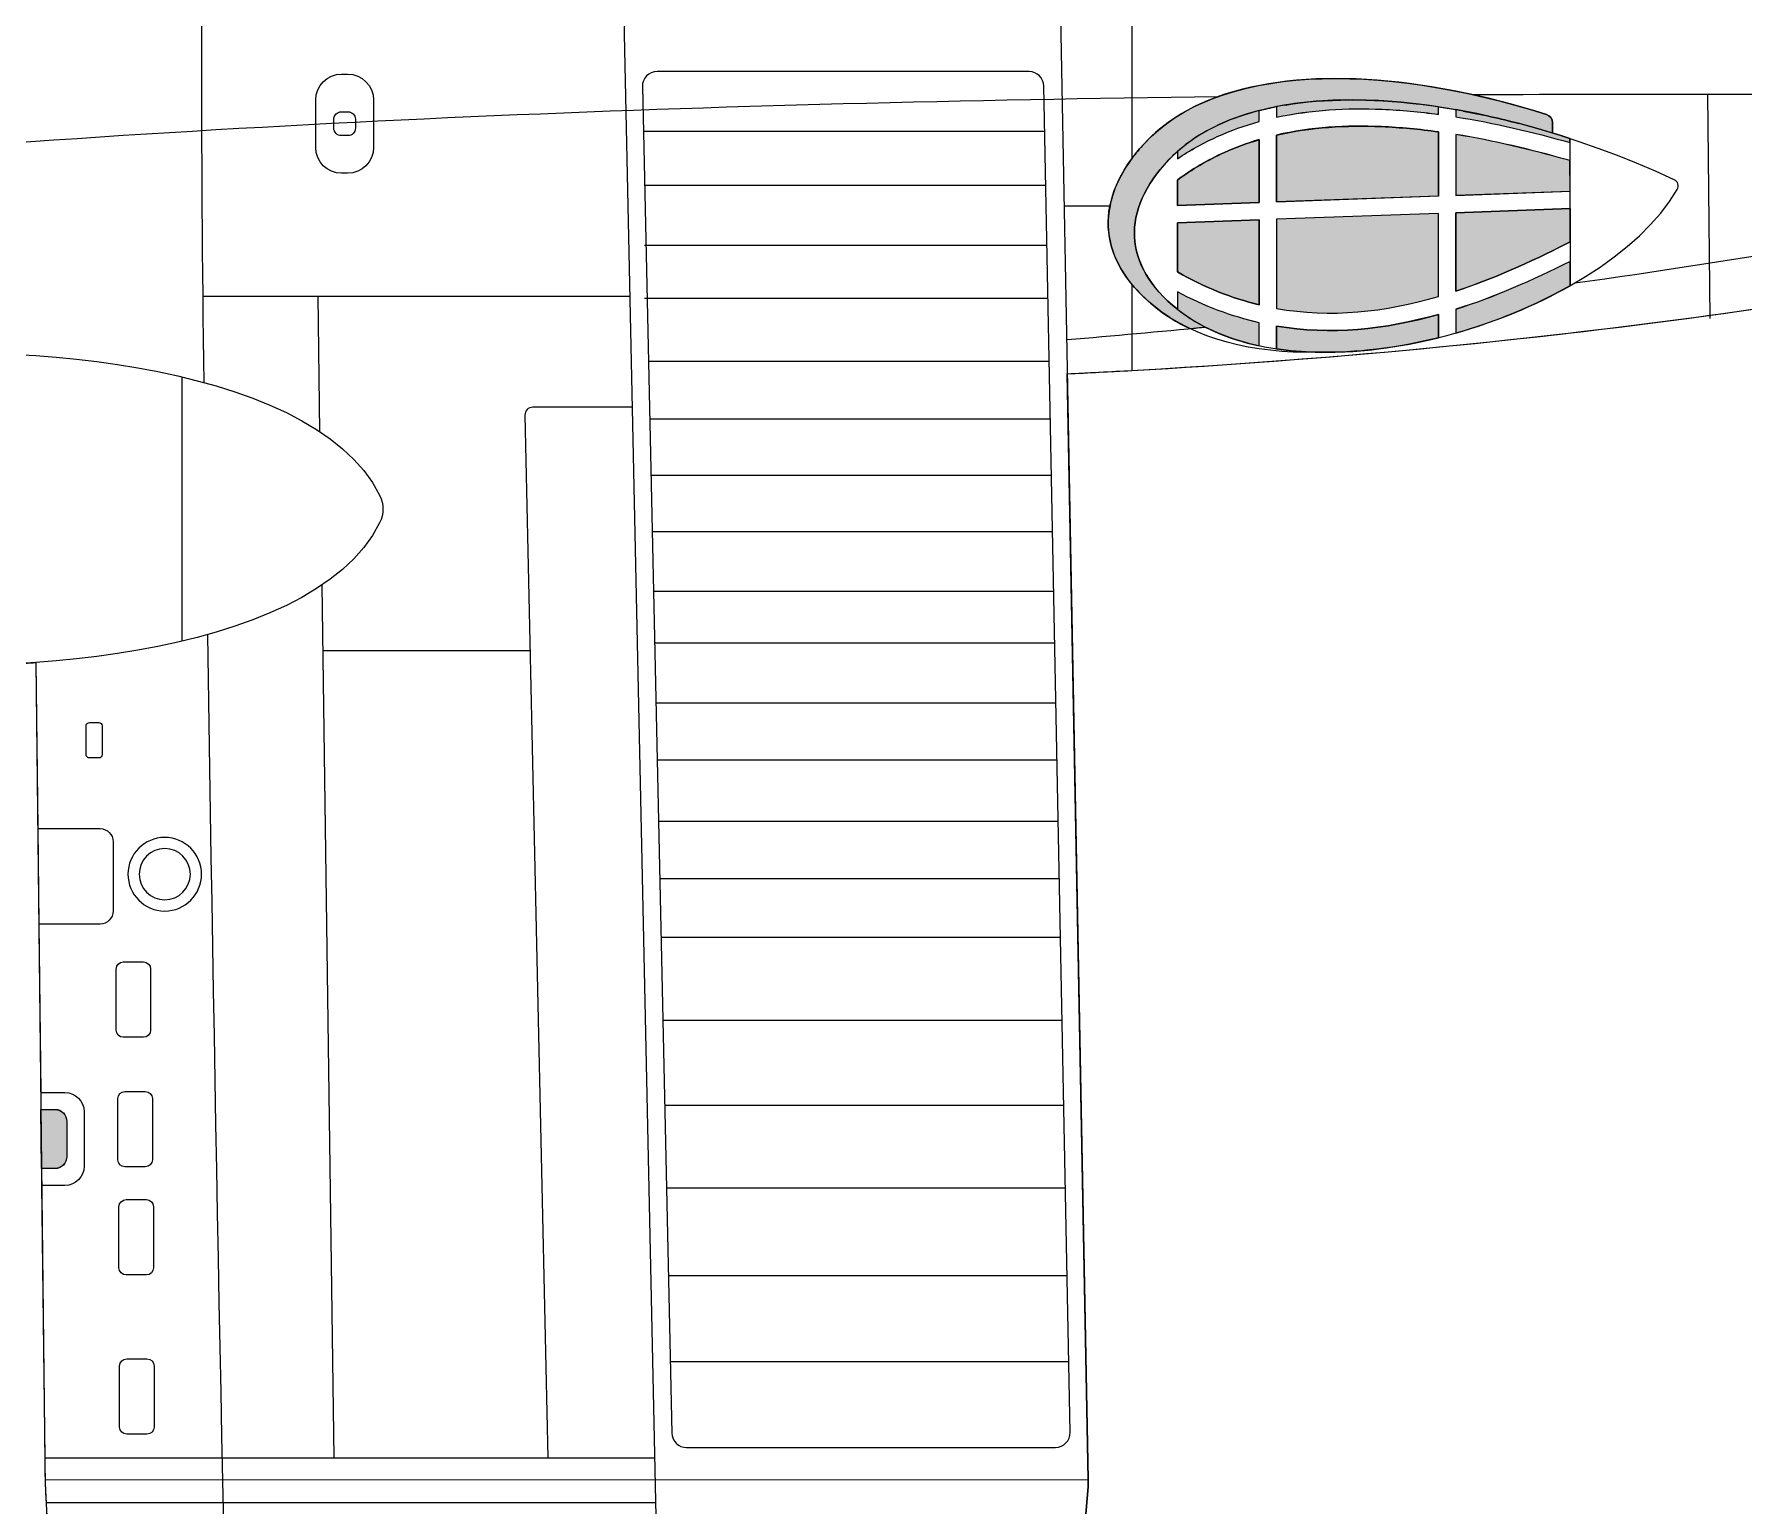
# Model space of a CAD drawing. Extents: x 65 to 351, y 40 to 244.
# Drawn here: x 123.65 to 153.84, y 99.31 to 125.31 of the extents above; entities that cross this region are included whole.
import ezdxf

# ---------------------------------------------------------------- set-up
doc = ezdxf.new("R2010")
doc.units = 0
doc.header["$MEASUREMENT"] = 0
doc.layers.add('4-VIEW', color=7, linetype='CONTINUOUS')
doc.layers.add('SOLIDS', color=7, linetype='CONTINUOUS')

msp = doc.modelspace()

# ---------------------------------------------------------------- hatches: boundary and pattern name
at = {"layer": 'SOLIDS'}
h = msp.add_hatch(color=255, dxfattribs=at)
edge = h.paths.add_edge_path()
edge.add_spline(control_points=[(143.841, 120.445), (143.841, 120.445), (143.833, 120.452), (143.833, 120.452), (143.836, 120.449), (143.838, 120.447), (143.841, 120.445), (143.841, 120.445), (143.841, 120.445), (143.841, 120.445)], knot_values=[0, 0, 0, 0, 1, 1, 1, 2, 2, 2, 3, 3, 3, 3], degree=3, periodic=1)
edge = h.paths.add_edge_path()
edge.add_spline(control_points=[(148.443, 120.675), (147.497, 120.4), (146.542, 120.293), (145.583, 120.465), (145.583, 120.465), (145.583, 122.039), (145.583, 122.039), (145.583, 122.039), (148.443, 122.144), (148.443, 122.144), (148.443, 122.144), (148.443, 120.675), (148.443, 120.675), (148.443, 120.675), (148.443, 120.675), (148.443, 120.675)], knot_values=[0, 0, 0, 0, 1, 1, 1, 2, 2, 2, 3, 3, 3, 4, 4, 4, 5, 5, 5, 5], degree=3, periodic=1)
edge = h.paths.add_edge_path()
edge.add_spline(control_points=[(148.443, 119.947), (148.443, 119.947), (148.443, 120.356), (148.443, 120.356), (147.496, 120.092), (146.542, 119.991), (145.583, 120.152), (145.583, 120.152), (145.583, 119.749), (145.583, 119.749), (145.811, 119.716), (146.047, 119.697), (146.288, 119.691), (146.29, 119.691), (146.293, 119.691), (146.295, 119.691), (146.987, 119.674), (147.722, 119.768), (148.443, 119.947), (148.443, 119.947), (148.443, 119.947), (148.443, 119.947)], knot_values=[0, 0, 0, 0, 1, 1, 1, 2, 2, 2, 3, 3, 3, 4, 4, 4, 5, 5, 5, 6, 6, 6, 7, 7, 7, 7], degree=3, periodic=1)
edge = h.paths.add_edge_path()
edge.add_spline(control_points=[(150.769, 120.866), (150.159, 120.52), (149.466, 120.233), (148.75, 120.029), (148.75, 120.029), (148.75, 120.448), (148.75, 120.448), (149.428, 120.664), (150.101, 120.958), (150.769, 121.296), (150.769, 121.296), (150.769, 120.866), (150.769, 120.866), (150.769, 120.866), (150.769, 120.866), (150.769, 120.866)], knot_values=[0, 0, 0, 0, 1, 1, 1, 2, 2, 2, 3, 3, 3, 4, 4, 4, 5, 5, 5, 5], degree=3, periodic=1)
edge = h.paths.add_edge_path()
edge.add_spline(control_points=[(150.699, 121.605), (150.699, 121.605), (150.769, 121.64), (150.769, 121.64), (150.769, 121.64), (150.768, 122.228), (150.768, 122.228), (150.768, 122.228), (148.75, 122.155), (148.75, 122.155), (148.75, 122.155), (148.75, 120.77), (148.75, 120.77), (149.405, 120.985), (150.055, 121.276), (150.699, 121.605), (150.699, 121.605), (150.699, 121.605), (150.699, 121.605)], knot_values=[0, 0, 0, 0, 1, 1, 1, 2, 2, 2, 3, 3, 3, 4, 4, 4, 5, 5, 5, 6, 6, 6, 6], degree=3, periodic=1)
edge = h.paths.add_edge_path()
edge.add_spline(control_points=[(148.75, 122.462), (148.75, 122.462), (148.75, 123.537), (148.75, 123.537), (149.419, 123.429), (150.082, 123.268), (150.725, 123.087), (150.725, 123.087), (150.766, 123.075), (150.766, 123.075), (150.766, 123.075), (150.767, 122.536), (150.767, 122.536), (150.767, 122.536), (148.75, 122.462), (148.75, 122.462), (148.75, 122.462), (148.75, 122.462), (148.75, 122.462)], knot_values=[0, 0, 0, 0, 1, 1, 1, 2, 2, 2, 3, 3, 3, 4, 4, 4, 5, 5, 5, 6, 6, 6, 6], degree=3, periodic=1)
edge = h.paths.add_edge_path()
edge.add_spline(control_points=[(150.766, 123.395), (150.11, 123.579), (149.432, 123.74), (148.75, 123.849), (148.75, 123.849), (148.75, 123.975), (148.75, 123.975), (148.647, 123.994), (148.545, 124.01), (148.443, 124.026), (148.443, 124.026), (148.443, 123.893), (148.443, 123.893), (148.113, 123.938), (147.781, 123.969), (147.451, 123.983), (146.825, 124.009), (146.193, 123.973), (145.583, 123.841), (145.583, 123.841), (145.583, 124.029), (145.583, 124.029), (145.479, 124.009), (145.376, 123.985), (145.277, 123.959), (145.277, 123.959), (145.277, 123.765), (145.277, 123.765), (145.025, 123.695), (144.779, 123.608), (144.538, 123.5), (144.292, 123.389), (144.056, 123.258), (143.833, 123.108), (143.833, 123.108), (143.833, 123.235), (143.833, 123.235), (143.779, 123.188), (143.728, 123.138), (143.679, 123.086), (142.843, 122.203), (142.855, 121.233), (143.833, 120.452), (143.833, 120.452), (143.833, 120.759), (143.833, 120.759), (144.315, 120.5), (144.796, 120.322), (145.277, 120.213), (145.277, 120.213), (145.277, 119.805), (145.277, 119.805), (144.935, 119.878), (144.615, 119.987), (144.326, 120.135), (144.234, 120.126), (144.142, 120.117), (144.051, 120.109), (143.821, 120.218), (143.608, 120.351), (143.416, 120.509), (143.267, 120.632), (143.138, 120.759), (143.031, 120.89), (142.672, 121.326), (142.548, 121.8), (142.644, 122.279), (142.699, 122.558), (142.829, 122.838), (143.031, 123.113), (143.095, 123.201), (143.167, 123.288), (143.247, 123.375), (143.582, 123.742), (144.026, 124.018), (144.551, 124.206), (146.025, 124.737), (148.146, 124.587), (150.35, 123.891), (150.415, 123.87), (150.457, 123.813), (150.457, 123.744), (150.457, 123.744), (150.457, 123.563), (150.457, 123.563), (150.457, 123.563), (150.457, 123.563), (150.457, 123.563), (150.56, 123.531), (150.663, 123.499), (150.766, 123.465), (150.766, 123.465), (150.766, 123.395), (150.766, 123.395), (150.766, 123.395), (150.766, 123.395), (150.766, 123.395)], knot_values=[0, 0, 0, 0, 1, 1, 1, 2, 2, 2, 3, 3, 3, 4, 4, 4, 5, 5, 5, 6, 6, 6, 7, 7, 7, 8, 8, 8, 9, 9, 9, 10, 10, 10, 11, 11, 11, 12, 12, 12, 13, 13, 13, 14, 14, 14, 15, 15, 15, 16, 16, 16, 17, 17, 17, 18, 18, 18, 19, 19, 19, 20, 20, 20, 21, 21, 21, 22, 22, 22, 23, 23, 23, 24, 24, 24, 25, 25, 25, 26, 26, 26, 27, 27, 27, 28, 28, 28, 29, 29, 29, 30, 30, 30, 31, 31, 31, 32, 32, 32, 32], degree=3, periodic=1)
edge = h.paths.add_edge_path()
edge.add_spline(control_points=[(148.881, 123.951), (149.203, 123.891), (149.531, 123.818), (149.863, 123.731), (149.532, 123.818), (149.203, 123.891), (148.881, 123.951), (148.881, 123.951), (148.881, 123.951), (148.881, 123.951)], knot_values=[0, 0, 0, 0, 1, 1, 1, 2, 2, 2, 3, 3, 3, 3], degree=3, periodic=1)
edge = h.paths.add_edge_path()
edge.add_spline(control_points=[(145.741, 124.058), (146.444, 124.173), (147.245, 124.175), (148.101, 124.072), (147.245, 124.175), (146.444, 124.174), (145.741, 124.058), (145.741, 124.058), (145.741, 124.058), (145.741, 124.058)], knot_values=[0, 0, 0, 0, 1, 1, 1, 2, 2, 2, 3, 3, 3, 3], degree=3, periodic=1)
edge = h.paths.add_edge_path()
edge.add_spline(control_points=[(148.443, 122.45), (148.443, 122.45), (148.443, 123.583), (148.443, 123.583), (148.108, 123.63), (147.772, 123.662), (147.438, 123.676), (146.817, 123.702), (146.188, 123.666), (145.583, 123.526), (145.583, 123.526), (145.583, 122.346), (145.583, 122.346), (145.583, 122.346), (148.443, 122.45), (148.443, 122.45), (148.443, 122.45), (148.443, 122.45), (148.443, 122.45)], knot_values=[0, 0, 0, 0, 1, 1, 1, 2, 2, 2, 3, 3, 3, 4, 4, 4, 5, 5, 5, 6, 6, 6, 6], degree=3, periodic=1)
edge = h.paths.add_edge_path()
edge.add_spline(control_points=[(145.277, 122.336), (145.277, 122.336), (145.277, 123.445), (145.277, 123.445), (145.068, 123.384), (144.864, 123.309), (144.664, 123.219), (144.37, 123.086), (144.092, 122.925), (143.833, 122.733), (143.833, 122.733), (143.833, 122.283), (143.833, 122.283), (143.833, 122.283), (145.277, 122.336), (145.277, 122.336), (145.277, 122.336), (145.277, 122.336), (145.277, 122.336)], knot_values=[0, 0, 0, 0, 1, 1, 1, 2, 2, 2, 3, 3, 3, 4, 4, 4, 5, 5, 5, 6, 6, 6, 6], degree=3, periodic=1)
edge = h.paths.add_edge_path()
edge.add_spline(control_points=[(145.277, 120.53), (145.277, 120.53), (145.277, 122.028), (145.277, 122.028), (145.277, 122.028), (143.833, 121.975), (143.833, 121.975), (143.833, 121.975), (143.833, 121.11), (143.833, 121.11), (144.315, 120.834), (144.796, 120.646), (145.277, 120.53)], knot_values=[0, 0, 0, 0, 1, 1, 1, 2, 2, 2, 3, 3, 3, 4, 4, 4, 4], degree=3, periodic=1)
h = msp.add_hatch(color=252, dxfattribs=at)
edge = h.paths.add_edge_path()
edge.add_spline(control_points=[(123.763, 106.315), (123.763, 106.315), (123.774, 105.269), (123.774, 105.269), (123.774, 105.269), (124.017, 105.269), (124.017, 105.269), (124.129, 105.269), (124.22, 105.367), (124.22, 105.485), (124.22, 105.485), (124.22, 106.1), (124.22, 106.1), (124.22, 106.219), (124.129, 106.315), (124.017, 106.315), (124.017, 106.315), (123.763, 106.315), (123.763, 106.315)], knot_values=[0, 0, 0, 0, 1, 1, 1, 2, 2, 2, 3, 3, 3, 4, 4, 4, 5, 5, 5, 6, 6, 6, 6], degree=3, periodic=1)

# ---------------------------------------------------------------- linework, layer by layer
at = {"layer": '4-VIEW', "color": 7}
for points in [[(135.366, 186.231), (134.066, 125.309), (135.366, 64.386)], [(143.031, 127.504), (143.031, 123.114)], [(153.197, 124.25), (153.238, 120.289)], [(134.403, 123.594), (141.493, 123.594)], [(150.766, 123.465), (150.769, 120.867)], [(134.424, 122.642), (141.508, 122.642)], [(141.83, 122.279), (142.644, 122.279)], [(134.424, 121.585), (141.528, 121.585)], [(143.031, 120.89), (143.031, 119.368)], [(126.619, 120.679), (134.162, 120.679)], [(128.653, 120.679), (128.686, 118.292)], [(134.424, 120.648), (141.547, 120.648)], [(126.253, 119.255), (126.253, 114.586)], [(134.492, 119.533), (141.57, 119.533)], [(134.514, 118.517), (141.588, 118.517)], [(134.536, 117.52), (141.608, 117.52)], [(134.558, 116.525), (141.631, 116.525)], [(128.723, 115.575), (128.937, 100.158)], [(134.581, 115.469), (141.648, 115.469)], [(128.739, 114.423), (132.401, 114.423)], [(134.601, 114.555), (141.669, 114.555)], [(134.624, 113.498), (141.686, 113.498)], [(134.646, 112.49), (141.708, 112.49)], [(134.67, 111.407), (141.727, 111.407)], [(134.692, 110.392), (141.752, 110.392)], [(134.715, 109.356), (141.77, 109.356)], [(134.747, 107.894), (141.8, 107.894)], [(134.779, 106.39), (141.828, 106.39)], [(134.811, 104.928), (141.854, 104.928)], [(134.845, 103.384), (141.888, 103.384)], [(134.878, 101.861), (141.918, 101.861)], [(123.832, 100.158), (134.605, 100.158)], [(123.838, 99.769), (142.259, 99.777)], [(123.854, 99.371), (134.62, 99.371)]]:
    msp.add_lwpolyline(points, dxfattribs=at)
for points, knots in [([(126.286, 185.922), (126.286, 185.922), (126.3, 186.119), (126.3, 186.119), (126.377, 187.216), (127.345, 188.693), (128.524, 188.683), (128.524, 188.683), (137.238, 188.606), (137.238, 188.606), (137.467, 188.604), (137.664, 188.509), (137.807, 188.33), (137.807, 188.33), (139.073, 186.747), (139.073, 186.747), (139.169, 186.628), (139.219, 186.501), (139.232, 186.349), (139.232, 186.349), (142.255, 150.969), (142.255, 150.969), (142.258, 150.923), (142.26, 150.886), (142.259, 150.841), (142.259, 150.841), (141.773, 125.309), (141.773, 125.309), (141.773, 125.309), (142.259, 99.777), (142.259, 99.777), (142.26, 99.733), (142.258, 99.694), (142.255, 99.649), (142.255, 99.649), (139.232, 64.268), (139.232, 64.268), (139.219, 64.117), (139.169, 63.99), (139.073, 63.871), (139.073, 63.871), (137.807, 62.288), (137.807, 62.288), (137.664, 62.109), (137.467, 62.013), (137.238, 62.011), (137.238, 62.011), (128.524, 61.935), (128.524, 61.935), (127.345, 61.925), (126.377, 63.402), (126.3, 64.499), (126.3, 64.499), (126.286, 64.695), (126.286, 64.695)], [0, 0, 0, 0, 1, 1, 1, 2, 2, 2, 3, 3, 3, 4, 4, 4, 5, 5, 5, 6, 6, 6, 7, 7, 7, 8, 8, 8, 9, 9, 9, 10, 10, 10, 11, 11, 11, 12, 12, 12, 13, 13, 13, 14, 14, 14, 15, 15, 15, 16, 16, 16, 17, 17, 17, 18, 18, 18, 18]), ([(146.295, 119.691), (145.177, 119.667), (144.145, 119.91), (143.416, 120.509), (142.382, 121.358), (142.367, 122.413), (143.246, 123.375), (144.525, 124.774), (147.361, 124.836), (150.35, 123.891), (150.415, 123.871), (150.457, 123.813), (150.457, 123.745), (150.457, 123.745), (150.457, 123.562), (150.457, 123.562)], [0, 0, 0, 0, 1, 1, 1, 2, 2, 2, 3, 3, 3, 4, 4, 4, 5, 5, 5, 5]), ([(143.679, 123.087), (145.205, 124.7), (149.055, 124.385), (152.608, 122.738), (152.674, 122.708), (152.699, 122.627), (152.662, 122.564), (151.331, 120.296), (146.085, 118.665), (143.841, 120.445), (142.855, 121.228), (142.841, 122.201), (143.679, 123.087), (143.679, 123.087), (143.679, 123.087), (143.679, 123.087)], [0, 0, 0, 0, 1, 1, 1, 2, 2, 2, 3, 3, 3, 4, 4, 4, 5, 5, 5, 5]), ([(128.617, 124.147), (128.617, 124.147), (128.617, 123.309), (128.617, 123.309), (128.617, 123.058), (128.822, 122.852), (129.074, 122.852), (129.074, 122.852), (129.181, 122.852), (129.181, 122.852), (129.432, 122.852), (129.638, 123.058), (129.638, 123.309), (129.638, 123.309), (129.638, 124.147), (129.638, 124.147), (129.638, 124.398), (129.432, 124.604), (129.181, 124.604), (129.181, 124.604), (129.074, 124.604), (129.074, 124.604), (128.822, 124.604), (128.617, 124.398), (128.617, 124.147), (128.617, 124.147), (128.617, 124.147), (128.617, 124.147)], [0, 0, 0, 0, 1, 1, 1, 2, 2, 2, 3, 3, 3, 4, 4, 4, 5, 5, 5, 6, 6, 6, 7, 7, 7, 8, 8, 8, 9, 9, 9, 9]), ([(141.68, 100.345), (141.68, 100.345), (135.167, 100.342), (135.167, 100.342), (135.026, 100.342), (134.909, 100.456), (134.906, 100.598), (134.906, 100.598), (134.386, 124.382), (134.386, 124.382), (134.383, 124.53), (134.499, 124.648), (134.647, 124.648), (134.647, 124.648), (141.215, 124.648), (141.215, 124.648), (141.357, 124.648), (141.473, 124.535), (141.476, 124.392), (141.476, 124.392), (141.941, 100.611), (141.941, 100.611), (141.943, 100.465), (141.826, 100.345), (141.68, 100.345), (141.68, 100.345), (141.68, 100.345), (141.68, 100.345)], [0, 0, 0, 0, 1, 1, 1, 2, 2, 2, 3, 3, 3, 4, 4, 4, 5, 5, 5, 6, 6, 6, 7, 7, 7, 8, 8, 8, 9, 9, 9, 9]), ([(145.583, 124.029), (146.414, 124.191), (147.393, 124.184), (148.443, 124.026), (148.443, 124.026), (148.443, 123.894), (148.443, 123.894), (148.112, 123.939), (147.781, 123.969), (147.451, 123.983), (146.825, 124.01), (146.193, 123.974), (145.583, 123.842), (145.583, 123.842), (145.583, 124.029), (145.583, 124.029), (145.583, 124.029), (145.583, 124.029), (145.583, 124.029)], [0, 0, 0, 0, 1, 1, 1, 2, 2, 2, 3, 3, 3, 4, 4, 4, 5, 5, 5, 6, 6, 6, 6]), ([(128.937, 123.807), (128.937, 123.807), (128.937, 123.65), (128.937, 123.65), (128.937, 123.577), (128.997, 123.517), (129.069, 123.517), (129.069, 123.517), (129.185, 123.517), (129.185, 123.517), (129.258, 123.517), (129.318, 123.577), (129.318, 123.65), (129.318, 123.65), (129.318, 123.807), (129.318, 123.807), (129.318, 123.879), (129.258, 123.939), (129.185, 123.939), (129.185, 123.939), (129.069, 123.939), (129.069, 123.939), (128.997, 123.939), (128.937, 123.879), (128.937, 123.807), (128.937, 123.807), (128.937, 123.807), (128.937, 123.807)], [0, 0, 0, 0, 1, 1, 1, 2, 2, 2, 3, 3, 3, 4, 4, 4, 5, 5, 5, 6, 6, 6, 7, 7, 7, 8, 8, 8, 9, 9, 9, 9]), ([(143.833, 123.236), (144.21, 123.572), (144.701, 123.812), (145.276, 123.96), (145.276, 123.96), (145.276, 123.765), (145.276, 123.765), (145.025, 123.696), (144.779, 123.608), (144.538, 123.5), (144.292, 123.389), (144.056, 123.259), (143.833, 123.109), (143.833, 123.109), (143.833, 123.236), (143.833, 123.236), (143.833, 123.236), (143.833, 123.236), (143.833, 123.236)], [0, 0, 0, 0, 1, 1, 1, 2, 2, 2, 3, 3, 3, 4, 4, 4, 5, 5, 5, 6, 6, 6, 6]), ([(150.766, 123.465), (150.766, 123.465), (150.766, 123.395), (150.766, 123.395), (150.109, 123.579), (149.432, 123.74), (148.75, 123.849), (148.75, 123.849), (148.75, 123.976), (148.75, 123.976), (149.404, 123.861), (150.082, 123.689), (150.766, 123.465), (150.766, 123.465), (150.766, 123.465), (150.766, 123.465)], [0, 0, 0, 0, 1, 1, 1, 2, 2, 2, 3, 3, 3, 4, 4, 4, 5, 5, 5, 5]), ([(148.443, 122.452), (148.443, 122.452), (145.583, 122.347), (145.583, 122.347), (145.583, 122.347), (145.583, 123.527), (145.583, 123.527), (146.188, 123.667), (146.817, 123.703), (147.438, 123.676), (147.772, 123.662), (148.108, 123.63), (148.443, 123.583), (148.443, 123.583), (148.443, 122.452), (148.443, 122.452), (148.443, 122.452), (148.443, 122.452), (148.443, 122.452)], [0, 0, 0, 0, 1, 1, 1, 2, 2, 2, 3, 3, 3, 4, 4, 4, 5, 5, 5, 6, 6, 6, 6]), ([(150.766, 123.076), (150.766, 123.076), (150.767, 122.536), (150.767, 122.536), (150.767, 122.536), (148.75, 122.463), (148.75, 122.463), (148.75, 122.463), (148.75, 123.538), (148.75, 123.538), (149.418, 123.429), (150.082, 123.269), (150.724, 123.088), (150.724, 123.088), (150.766, 123.076), (150.766, 123.076), (150.766, 123.076), (150.766, 123.076), (150.766, 123.076)], [0, 0, 0, 0, 1, 1, 1, 2, 2, 2, 3, 3, 3, 4, 4, 4, 5, 5, 5, 6, 6, 6, 6]), ([(145.276, 122.336), (145.276, 122.336), (143.833, 122.283), (143.833, 122.283), (143.833, 122.283), (143.833, 122.733), (143.833, 122.733), (144.092, 122.925), (144.37, 123.088), (144.664, 123.22), (144.864, 123.31), (145.068, 123.385), (145.276, 123.446), (145.276, 123.446), (145.276, 122.336), (145.276, 122.336), (145.276, 122.336), (145.276, 122.336), (145.276, 122.336)], [0, 0, 0, 0, 1, 1, 1, 2, 2, 2, 3, 3, 3, 4, 4, 4, 5, 5, 5, 6, 6, 6, 6]), ([(145.276, 120.53), (144.796, 120.646), (144.314, 120.835), (143.833, 121.11), (143.833, 121.11), (143.833, 121.976), (143.833, 121.976), (143.833, 121.976), (145.276, 122.029), (145.276, 122.029), (145.276, 122.029), (145.276, 120.53), (145.276, 120.53), (145.276, 120.53), (145.276, 120.53), (145.276, 120.53)], [0, 0, 0, 0, 1, 1, 1, 2, 2, 2, 3, 3, 3, 4, 4, 4, 5, 5, 5, 5]), ([(148.443, 120.675), (147.497, 120.4), (146.542, 120.294), (145.583, 120.465), (145.583, 120.465), (145.583, 122.039), (145.583, 122.039), (145.583, 122.039), (148.443, 122.144), (148.443, 122.144), (148.443, 122.144), (148.443, 120.675), (148.443, 120.675), (148.443, 120.675), (148.443, 120.675), (148.443, 120.675)], [0, 0, 0, 0, 1, 1, 1, 2, 2, 2, 3, 3, 3, 4, 4, 4, 5, 5, 5, 5]), ([(150.768, 122.229), (150.768, 122.229), (150.768, 121.641), (150.768, 121.641), (150.768, 121.641), (150.698, 121.605), (150.698, 121.605), (150.055, 121.277), (149.405, 120.986), (148.75, 120.771), (148.75, 120.771), (148.75, 122.156), (148.75, 122.156), (148.75, 122.156), (150.768, 122.229), (150.768, 122.229), (150.768, 122.229), (150.768, 122.229), (150.768, 122.229)], [0, 0, 0, 0, 1, 1, 1, 2, 2, 2, 3, 3, 3, 4, 4, 4, 5, 5, 5, 6, 6, 6, 6]), ([(150.769, 121.296), (150.769, 121.296), (150.769, 120.867), (150.769, 120.867), (150.159, 120.52), (149.466, 120.234), (148.75, 120.03), (148.75, 120.03), (148.75, 120.449), (148.75, 120.449), (149.428, 120.664), (150.101, 120.959), (150.769, 121.296), (150.769, 121.296), (150.769, 121.296), (150.769, 121.296)], [0, 0, 0, 0, 1, 1, 1, 2, 2, 2, 3, 3, 3, 4, 4, 4, 5, 5, 5, 5]), ([(145.276, 119.806), (144.73, 119.922), (144.238, 120.13), (143.841, 120.445), (143.841, 120.445), (143.833, 120.452), (143.833, 120.452), (143.833, 120.452), (143.833, 120.759), (143.833, 120.759), (144.315, 120.5), (144.796, 120.323), (145.276, 120.213), (145.276, 120.213), (145.276, 119.806), (145.276, 119.806), (145.276, 119.806), (145.276, 119.806), (145.276, 119.806)], [0, 0, 0, 0, 1, 1, 1, 2, 2, 2, 3, 3, 3, 4, 4, 4, 5, 5, 5, 6, 6, 6, 6]), ([(148.443, 119.948), (147.468, 119.705), (146.467, 119.62), (145.583, 119.75), (145.583, 119.75), (145.583, 120.153), (145.583, 120.153), (146.542, 119.991), (147.496, 120.092), (148.443, 120.358), (148.443, 120.358), (148.443, 119.948), (148.443, 119.948), (148.443, 119.948), (148.443, 119.948), (148.443, 119.948)], [0, 0, 0, 0, 1, 1, 1, 2, 2, 2, 3, 3, 3, 4, 4, 4, 5, 5, 5, 5]), ([(120.362, 119.536), (122.682, 119.926), (128.544, 119.615), (129.745, 117.164), (129.823, 117.005), (129.823, 116.835), (129.745, 116.677), (128.544, 114.226), (122.682, 113.914), (120.362, 114.306)], [0, 0, 0, 0, 1, 1, 1, 2, 2, 2, 3, 3, 3, 3]), ([(134.207, 118.72), (134.207, 118.72), (132.45, 118.72), (132.45, 118.72), (132.372, 118.72), (132.31, 118.656), (132.312, 118.578), (132.312, 118.578), (132.715, 100.158), (132.715, 100.158)], [0, 0, 0, 0, 1, 1, 1, 2, 2, 2, 3, 3, 3, 3]), ([(123.675, 114.21), (123.675, 114.21), (123.832, 100.081), (123.832, 100.081), (123.836, 99.738), (123.847, 99.445), (123.871, 99.103), (123.871, 99.103), (126.226, 65.549), (126.226, 65.549)], [0, 0, 0, 0, 1, 1, 1, 2, 2, 2, 3, 3, 3, 3]), ([(124.561, 113.089), (124.561, 113.089), (124.561, 112.583), (124.561, 112.583), (124.561, 112.551), (124.588, 112.524), (124.62, 112.524), (124.62, 112.524), (124.788, 112.524), (124.788, 112.524), (124.821, 112.524), (124.847, 112.551), (124.847, 112.583), (124.847, 112.583), (124.847, 113.089), (124.847, 113.089), (124.847, 113.122), (124.821, 113.148), (124.788, 113.148), (124.788, 113.148), (124.62, 113.148), (124.62, 113.148), (124.588, 113.148), (124.561, 113.122), (124.561, 113.089), (124.561, 113.089), (124.561, 113.089), (124.561, 113.089)], [0, 0, 0, 0, 1, 1, 1, 2, 2, 2, 3, 3, 3, 4, 4, 4, 5, 5, 5, 6, 6, 6, 7, 7, 7, 8, 8, 8, 9, 9, 9, 9]), ([(123.708, 111.275), (123.708, 111.275), (124.809, 111.275), (124.809, 111.275), (124.936, 111.275), (125.04, 111.171), (125.04, 111.044), (125.04, 111.044), (125.04, 109.82), (125.04, 109.82), (125.04, 109.692), (124.936, 109.589), (124.809, 109.589), (124.809, 109.589), (123.727, 109.589), (123.727, 109.589)], [0, 0, 0, 0, 1, 1, 1, 2, 2, 2, 3, 3, 3, 4, 4, 4, 5, 5, 5, 5]), ([(126.601, 110.47), (126.601, 110.111), (126.31, 109.82), (125.951, 109.82), (125.592, 109.82), (125.301, 110.111), (125.301, 110.47), (125.301, 110.829), (125.592, 111.119), (125.951, 111.119), (126.31, 111.119), (126.601, 110.829), (126.601, 110.47), (126.601, 110.47), (126.601, 110.47), (126.601, 110.47)], [0, 0, 0, 0, 1, 1, 1, 2, 2, 2, 3, 3, 3, 4, 4, 4, 5, 5, 5, 5]), ([(126.403, 110.47), (126.403, 110.22), (126.2, 110.018), (125.951, 110.018), (125.701, 110.018), (125.499, 110.22), (125.499, 110.47), (125.499, 110.72), (125.701, 110.922), (125.951, 110.922), (126.2, 110.922), (126.403, 110.72), (126.403, 110.47), (126.403, 110.47), (126.403, 110.47), (126.403, 110.47)], [0, 0, 0, 0, 1, 1, 1, 2, 2, 2, 3, 3, 3, 4, 4, 4, 5, 5, 5, 5]), ([(125.093, 108.794), (125.093, 108.794), (125.093, 107.717), (125.093, 107.717), (125.093, 107.648), (125.15, 107.59), (125.219, 107.59), (125.219, 107.59), (125.576, 107.59), (125.576, 107.59), (125.645, 107.59), (125.702, 107.648), (125.702, 107.717), (125.702, 107.717), (125.702, 108.794), (125.702, 108.794), (125.702, 108.864), (125.645, 108.921), (125.576, 108.921), (125.576, 108.921), (125.219, 108.921), (125.219, 108.921), (125.15, 108.921), (125.093, 108.864), (125.093, 108.794), (125.093, 108.794), (125.093, 108.794), (125.093, 108.794)], [0, 0, 0, 0, 1, 1, 1, 2, 2, 2, 3, 3, 3, 4, 4, 4, 5, 5, 5, 6, 6, 6, 7, 7, 7, 8, 8, 8, 9, 9, 9, 9]), ([(123.759, 106.613), (123.759, 106.613), (124.188, 106.613), (124.188, 106.613), (124.375, 106.613), (124.527, 106.461), (124.527, 106.275), (124.527, 106.275), (124.527, 105.311), (124.527, 105.311), (124.527, 105.125), (124.375, 104.973), (124.188, 104.973), (124.188, 104.973), (123.777, 104.973), (123.777, 104.973)], [0, 0, 0, 0, 1, 1, 1, 2, 2, 2, 3, 3, 3, 4, 4, 4, 5, 5, 5, 5]), ([(125.123, 106.505), (125.123, 106.505), (125.123, 105.426), (125.123, 105.426), (125.123, 105.357), (125.18, 105.301), (125.249, 105.301), (125.249, 105.301), (125.607, 105.301), (125.607, 105.301), (125.676, 105.301), (125.733, 105.357), (125.733, 105.426), (125.733, 105.426), (125.733, 106.505), (125.733, 106.505), (125.733, 106.574), (125.676, 106.631), (125.607, 106.631), (125.607, 106.631), (125.249, 106.631), (125.249, 106.631), (125.18, 106.631), (125.123, 106.574), (125.123, 106.505), (125.123, 106.505), (125.123, 106.505), (125.123, 106.505)], [0, 0, 0, 0, 1, 1, 1, 2, 2, 2, 3, 3, 3, 4, 4, 4, 5, 5, 5, 6, 6, 6, 7, 7, 7, 8, 8, 8, 9, 9, 9, 9]), ([(123.759, 106.316), (123.759, 106.316), (124.017, 106.316), (124.017, 106.316), (124.128, 106.316), (124.219, 106.22), (124.219, 106.1), (124.219, 106.1), (124.219, 105.485), (124.219, 105.485), (124.219, 105.367), (124.128, 105.27), (124.017, 105.27), (124.017, 105.27), (123.77, 105.27), (123.77, 105.27)], [0, 0, 0, 0, 1, 1, 1, 2, 2, 2, 3, 3, 3, 4, 4, 4, 5, 5, 5, 5]), ([(125.143, 104.595), (125.143, 104.595), (125.143, 103.517), (125.143, 103.517), (125.143, 103.448), (125.2, 103.391), (125.27, 103.391), (125.27, 103.391), (125.627, 103.391), (125.627, 103.391), (125.696, 103.391), (125.753, 103.448), (125.753, 103.517), (125.753, 103.517), (125.753, 104.595), (125.753, 104.595), (125.753, 104.665), (125.696, 104.722), (125.627, 104.722), (125.627, 104.722), (125.27, 104.722), (125.27, 104.722), (125.2, 104.722), (125.143, 104.665), (125.143, 104.595), (125.143, 104.595), (125.143, 104.595), (125.143, 104.595)], [0, 0, 0, 0, 1, 1, 1, 2, 2, 2, 3, 3, 3, 4, 4, 4, 5, 5, 5, 6, 6, 6, 7, 7, 7, 8, 8, 8, 9, 9, 9, 9]), ([(125.154, 101.782), (125.154, 101.782), (125.154, 100.704), (125.154, 100.704), (125.154, 100.635), (125.211, 100.578), (125.28, 100.578), (125.28, 100.578), (125.637, 100.578), (125.637, 100.578), (125.706, 100.578), (125.763, 100.635), (125.763, 100.704), (125.763, 100.704), (125.763, 101.782), (125.763, 101.782), (125.763, 101.852), (125.706, 101.908), (125.637, 101.908), (125.637, 101.908), (125.28, 101.908), (125.28, 101.908), (125.211, 101.908), (125.154, 101.852), (125.154, 101.782), (125.154, 101.782), (125.154, 101.782), (125.154, 101.782)], [0, 0, 0, 0, 1, 1, 1, 2, 2, 2, 3, 3, 3, 4, 4, 4, 5, 5, 5, 6, 6, 6, 7, 7, 7, 8, 8, 8, 9, 9, 9, 9])]:
    msp.add_open_spline(points, degree=3, knots=knots, dxfattribs=at)
for points in [[(126.639, 131.461), (126.584, 127.342), (126.584, 123.276), (126.639, 119.157)], [(118.294, 122.99), (126.964, 123.774), (135.7, 124.101), (144.551, 124.207)], [(149.074, 124.243), (155.231, 124.27), (161.411, 124.211), (167.594, 124.144)], [(150.851, 120.914), (156.513, 121.709), (162.167, 122.819), (168.272, 124.309)], [(141.887, 119.311), (150.719, 119.732), (159.62, 120.995), (168.439, 123.516)], [(141.889, 119.915), (142.706, 119.983), (143.517, 120.056), (144.325, 120.136)], [(126.703, 114.701), (126.96, 97.91), (127.385, 81.163), (127.744, 64.386)]]:
    msp.add_open_spline(points, degree=3, dxfattribs=at)
at = {"layer": 'SOLIDS'}
for points, knots in [([(116.349, 134.448), (116.31, 136.691), (116.429, 138.828), (116.665, 140.741), (116.671, 140.796), (116.678, 140.851), (116.685, 140.906), (116.703, 141.044), (116.797, 141.031), (116.806, 140.888), (116.95, 138.505), (117.005, 136.701), (116.939, 134.491), (116.975, 134.457), (116.998, 134.409), (116.998, 134.355), (116.998, 134.355), (116.998, 134.026), (116.998, 134.026), (116.998, 134.026), (117.333, 134.026), (117.333, 134.026), (117.333, 134.026), (117.333, 135.247), (117.333, 135.247), (117.333, 135.247), (117.333, 135.809), (117.333, 135.809), (117.333, 136.214), (117.664, 136.546), (118.07, 136.546), (118.07, 136.546), (119.219, 136.546), (119.219, 136.546), (119.315, 136.546), (119.4, 136.502), (119.456, 136.433), (119.456, 136.433), (120.179, 136.433), (120.179, 136.433), (120.261, 136.433), (120.331, 136.383), (120.362, 136.313), (120.649, 136.361), (120.989, 136.399), (121.368, 136.422), (121.99, 136.462), (122.715, 136.465), (123.476, 136.421), (123.542, 136.417), (123.609, 136.413), (123.675, 136.408), (123.675, 136.408), (123.708, 139.343), (123.708, 139.343), (123.708, 139.343), (123.727, 141.029), (123.727, 141.029), (123.727, 141.029), (123.76, 144.004), (123.76, 144.004), (123.76, 144.004), (123.763, 144.301), (123.763, 144.301), (123.763, 144.301), (123.774, 145.348), (123.774, 145.348), (123.774, 145.348), (123.777, 145.644), (123.777, 145.644), (123.777, 145.644), (123.832, 150.46), (123.832, 150.46), (123.832, 150.46), (123.832, 150.537), (123.832, 150.537), (123.833, 150.645), (123.835, 150.748), (123.838, 150.848), (123.842, 150.982), (123.847, 151.113), (123.855, 151.247), (123.859, 151.334), (123.865, 151.422), (123.871, 151.514), (123.871, 151.514), (126.226, 185.068), (126.226, 185.068), (126.226, 185.068), (126.094, 185.068), (126.094, 185.068), (126.017, 185.068), (125.955, 185.131), (125.955, 185.207), (125.955, 185.207), (125.955, 185.784), (125.955, 185.784), (125.955, 185.86), (126.017, 185.921), (126.094, 185.921), (126.094, 185.921), (126.286, 185.921), (126.286, 185.921), (126.286, 185.921), (126.3, 186.118), (126.3, 186.118), (126.302, 186.155), (126.306, 186.193), (126.311, 186.231), (126.376, 186.77), (126.644, 187.384), (127.036, 187.862), (127.431, 188.343), (127.953, 188.687), (128.524, 188.682), (128.524, 188.682), (137.238, 188.606), (137.238, 188.606), (137.326, 188.605), (137.409, 188.591), (137.486, 188.563), (137.486, 188.563), (137.978, 188.562), (137.978, 188.562), (138.042, 188.562), (138.096, 188.535), (138.136, 188.485), (138.136, 188.485), (139.11, 187.226), (139.11, 187.226), (139.161, 187.161), (139.167, 187.075), (139.125, 187.004), (139.125, 187.004), (139.017, 186.817), (139.017, 186.817), (139.017, 186.817), (139.073, 186.747), (139.073, 186.747), (139.109, 186.702), (139.138, 186.657), (139.162, 186.609), (139.201, 186.53), (139.224, 186.444), (139.232, 186.349), (139.232, 186.349), (139.238, 186.278), (139.238, 186.278), (139.238, 186.278), (139.242, 186.231), (139.242, 186.231), (139.242, 186.231), (142.255, 150.968), (142.255, 150.968), (142.258, 150.923), (142.26, 150.886), (142.259, 150.84), (142.259, 150.84), (141.887, 131.307), (141.887, 131.307), (142.268, 131.289), (142.65, 131.269), (143.031, 131.247), (146.427, 131.057), (149.832, 130.74), (153.237, 130.273), (158.313, 129.577), (163.389, 128.545), (168.439, 127.101), (168.439, 127.101), (168.899, 129.285), (168.899, 129.285), (168.899, 129.285), (170.441, 136.618), (170.441, 136.618), (170.598, 137.364), (170.914, 138.013), (171.377, 138.55), (171.707, 138.931), (172.111, 139.256), (172.586, 139.518), (173.261, 139.89), (173.992, 140.062), (174.707, 140.06), (176.83, 140.051), (178.811, 138.499), (178.776, 136.088), (178.776, 136.088), (178.72, 132.262), (178.72, 132.262), (178.72, 132.262), (178.674, 129.073), (178.674, 129.073), (178.668, 128.702), (178.486, 128.385), (178.168, 128.193), (178.168, 128.193), (174.424, 125.941), (174.424, 125.941), (177.726, 125.807), (181.385, 125.445), (183.383, 125.421), (183.489, 125.419), (183.489, 125.198), (183.383, 125.196), (181.385, 125.172), (177.726, 124.811), (174.424, 124.677), (174.424, 124.677), (178.168, 122.424), (178.168, 122.424), (178.486, 122.232), (178.668, 121.915), (178.674, 121.545), (178.674, 121.545), (178.72, 118.355), (178.72, 118.355), (178.72, 118.355), (178.776, 114.53), (178.776, 114.53), (178.811, 112.118), (176.83, 110.567), (174.707, 110.558), (173.992, 110.555), (173.261, 110.726), (172.586, 111.099), (172.111, 111.361), (171.707, 111.686), (171.377, 112.067), (170.914, 112.604), (170.598, 113.253), (170.441, 113.999), (170.441, 113.999), (168.899, 121.332), (168.899, 121.332), (168.899, 121.332), (168.439, 123.516), (168.439, 123.516), (163.389, 122.072), (158.313, 121.041), (153.237, 120.344), (149.832, 119.877), (146.427, 119.56), (143.031, 119.369), (142.65, 119.348), (142.268, 119.328), (141.887, 119.31), (141.887, 119.31), (142.259, 99.777), (142.259, 99.777), (142.26, 99.732), (142.258, 99.694), (142.255, 99.648), (142.255, 99.648), (139.242, 64.386), (139.242, 64.386), (139.242, 64.386), (139.238, 64.339), (139.238, 64.339), (139.238, 64.339), (139.232, 64.268), (139.232, 64.268), (139.224, 64.173), (139.201, 64.088), (139.162, 64.008), (139.138, 63.961), (139.109, 63.915), (139.073, 63.871), (139.073, 63.871), (139.017, 63.8), (139.017, 63.8), (139.017, 63.8), (139.125, 63.613), (139.125, 63.613), (139.167, 63.541), (139.161, 63.456), (139.11, 63.391), (139.11, 63.391), (138.136, 62.132), (138.136, 62.132), (138.096, 62.082), (138.042, 62.055), (137.978, 62.055), (137.978, 62.055), (137.486, 62.054), (137.486, 62.054), (137.409, 62.027), (137.326, 62.012), (137.238, 62.011), (137.238, 62.011), (128.524, 61.935), (128.524, 61.935), (127.953, 61.93), (127.431, 62.274), (127.036, 62.755), (126.644, 63.233), (126.376, 63.847), (126.311, 64.386), (126.306, 64.424), (126.302, 64.462), (126.3, 64.499), (126.3, 64.499), (126.286, 64.695), (126.286, 64.695), (126.286, 64.695), (126.094, 64.695), (126.094, 64.695), (126.017, 64.695), (125.955, 64.757), (125.955, 64.834), (125.955, 64.834), (125.955, 65.41), (125.955, 65.41), (125.955, 65.486), (126.017, 65.549), (126.094, 65.549), (126.094, 65.549), (126.226, 65.549), (126.226, 65.549), (126.226, 65.549), (123.871, 99.103), (123.871, 99.103), (123.865, 99.195), (123.859, 99.284), (123.854, 99.371), (123.847, 99.505), (123.842, 99.635), (123.838, 99.769), (123.835, 99.87), (123.833, 99.973), (123.832, 100.08), (123.832, 100.08), (123.832, 100.158), (123.832, 100.158), (123.832, 100.158), (123.777, 104.972), (123.777, 104.972), (123.777, 104.972), (123.774, 105.269), (123.774, 105.269), (123.774, 105.269), (123.763, 106.315), (123.763, 106.315), (123.763, 106.315), (123.76, 106.613), (123.76, 106.613), (123.76, 106.613), (123.727, 109.588), (123.727, 109.588), (123.727, 109.588), (123.708, 111.275), (123.708, 111.275), (123.708, 111.275), (123.675, 114.209), (123.675, 114.209), (123.609, 114.205), (123.542, 114.2), (123.476, 114.196), (122.715, 114.152), (121.99, 114.156), (121.368, 114.195), (120.989, 114.219), (120.649, 114.257), (120.363, 114.305), (120.332, 114.234), (120.261, 114.184), (120.179, 114.184), (120.179, 114.184), (119.456, 114.184), (119.456, 114.184), (119.4, 114.116), (119.314, 114.072), (119.219, 114.072), (119.219, 114.072), (118.07, 114.072), (118.07, 114.072), (117.664, 114.072), (117.333, 114.403), (117.333, 114.809), (117.333, 114.809), (117.333, 115.37), (117.333, 115.37), (117.333, 115.37), (117.333, 116.591), (117.333, 116.591), (117.333, 116.591), (116.998, 116.591), (116.998, 116.591), (116.998, 116.591), (116.998, 116.263), (116.998, 116.263), (116.998, 116.208), (116.975, 116.16), (116.939, 116.127), (117.005, 113.915), (116.95, 112.113), (116.806, 109.729), (116.797, 109.587), (116.703, 109.573), (116.685, 109.711), (116.678, 109.766), (116.671, 109.821), (116.665, 109.876), (116.429, 111.789), (116.31, 113.926), (116.349, 116.169), (115.892, 116.288), (115.528, 116.478), (115.306, 116.742), (115.219, 116.846), (115.219, 116.994), (115.306, 117.098), (115.522, 117.355), (115.874, 117.542), (116.314, 117.662), (116.29, 118.147), (116.291, 118.641), (116.314, 119.143), (116.085, 119.157), (115.855, 119.175), (115.625, 119.197), (113.661, 119.379), (111.663, 119.83), (109.825, 120.44), (109.615, 120.277), (109.397, 120.217), (109.139, 120.309), (107.003, 121.059), (105.113, 122.019), (103.787, 123.012), (103.616, 123.141), (103.624, 123.428), (103.597, 123.632), (103.597, 123.632), (103.507, 123.813), (103.507, 123.813), (103.468, 123.825), (103.43, 123.837), (103.391, 123.849), (103.257, 123.891), (103.183, 124.008), (103.165, 124.148), (103.066, 124.922), (103.075, 125.696), (103.165, 126.47), (103.181, 126.609), (103.257, 126.726), (103.391, 126.767), (103.391, 126.767), (103.597, 126.985), (103.597, 126.985), (103.624, 127.189), (103.616, 127.476), (103.787, 127.605), (105.113, 128.597), (107.003, 129.558), (109.139, 130.309), (109.397, 130.4), (109.615, 130.341), (109.825, 130.177), (111.663, 130.787), (113.661, 131.238), (115.625, 131.42), (115.855, 131.442), (116.085, 131.46), (116.314, 131.473), (116.291, 131.976), (116.29, 132.47), (116.314, 132.956), (115.874, 133.076), (115.522, 133.262), (115.306, 133.52), (115.219, 133.623), (115.219, 133.771), (115.306, 133.875), (115.528, 134.139), (115.892, 134.329), (116.349, 134.448), (116.349, 134.448), (116.349, 134.448), (116.349, 134.448)], [0, 0, 0, 0, 1, 1, 1, 2, 2, 2, 3, 3, 3, 4, 4, 4, 5, 5, 5, 6, 6, 6, 7, 7, 7, 8, 8, 8, 9, 9, 9, 10, 10, 10, 11, 11, 11, 12, 12, 12, 13, 13, 13, 14, 14, 14, 15, 15, 15, 16, 16, 16, 17, 17, 17, 18, 18, 18, 19, 19, 19, 20, 20, 20, 21, 21, 21, 22, 22, 22, 23, 23, 23, 24, 24, 24, 25, 25, 25, 26, 26, 26, 27, 27, 27, 28, 28, 28, 29, 29, 29, 30, 30, 30, 31, 31, 31, 32, 32, 32, 33, 33, 33, 34, 34, 34, 35, 35, 35, 36, 36, 36, 37, 37, 37, 38, 38, 38, 39, 39, 39, 40, 40, 40, 41, 41, 41, 42, 42, 42, 43, 43, 43, 44, 44, 44, 45, 45, 45, 46, 46, 46, 47, 47, 47, 48, 48, 48, 49, 49, 49, 50, 50, 50, 51, 51, 51, 52, 52, 52, 53, 53, 53, 54, 54, 54, 55, 55, 55, 56, 56, 56, 57, 57, 57, 58, 58, 58, 59, 59, 59, 60, 60, 60, 61, 61, 61, 62, 62, 62, 63, 63, 63, 64, 64, 64, 65, 65, 65, 66, 66, 66, 67, 67, 67, 68, 68, 68, 69, 69, 69, 70, 70, 70, 71, 71, 71, 72, 72, 72, 73, 73, 73, 74, 74, 74, 75, 75, 75, 76, 76, 76, 77, 77, 77, 78, 78, 78, 79, 79, 79, 80, 80, 80, 81, 81, 81, 82, 82, 82, 83, 83, 83, 84, 84, 84, 85, 85, 85, 86, 86, 86, 87, 87, 87, 88, 88, 88, 89, 89, 89, 90, 90, 90, 91, 91, 91, 92, 92, 92, 93, 93, 93, 94, 94, 94, 95, 95, 95, 96, 96, 96, 97, 97, 97, 98, 98, 98, 99, 99, 99, 100, 100, 100, 101, 101, 101, 102, 102, 102, 103, 103, 103, 104, 104, 104, 105, 105, 105, 106, 106, 106, 107, 107, 107, 108, 108, 108, 109, 109, 109, 110, 110, 110, 111, 111, 111, 112, 112, 112, 113, 113, 113, 114, 114, 114, 115, 115, 115, 116, 116, 116, 117, 117, 117, 118, 118, 118, 119, 119, 119, 120, 120, 120, 121, 121, 121, 122, 122, 122, 123, 123, 123, 124, 124, 124, 125, 125, 125, 126, 126, 126, 127, 127, 127, 128, 128, 128, 129, 129, 129, 130, 130, 130, 131, 131, 131, 132, 132, 132, 133, 133, 133, 134, 134, 134, 135, 135, 135, 136, 136, 136, 137, 137, 137, 138, 138, 138, 139, 139, 139, 140, 140, 140, 141, 141, 141, 142, 142, 142, 143, 143, 143, 144, 144, 144, 145, 145, 145, 146, 146, 146, 147, 147, 147, 148, 148, 148, 149, 149, 149, 150, 150, 150, 151, 151, 151, 152, 152, 152, 153, 153, 153, 154, 154, 154, 155, 155, 155, 156, 156, 156, 157, 157, 157, 158, 158, 158, 159, 159, 159, 160, 160, 160, 160]), ([(150.766, 123.395), (150.11, 123.579), (149.432, 123.74), (148.75, 123.849), (148.75, 123.849), (148.75, 123.975), (148.75, 123.975), (148.647, 123.994), (148.545, 124.01), (148.443, 124.026), (148.443, 124.026), (148.443, 123.893), (148.443, 123.893), (148.113, 123.938), (147.781, 123.969), (147.451, 123.983), (146.825, 124.009), (146.193, 123.973), (145.583, 123.841), (145.583, 123.841), (145.583, 124.029), (145.583, 124.029), (145.479, 124.009), (145.376, 123.985), (145.277, 123.959), (145.277, 123.959), (145.277, 123.765), (145.277, 123.765), (145.025, 123.695), (144.779, 123.608), (144.538, 123.5), (144.292, 123.389), (144.056, 123.258), (143.833, 123.108), (143.833, 123.108), (143.833, 123.235), (143.833, 123.235), (143.779, 123.188), (143.728, 123.138), (143.679, 123.086), (142.843, 122.203), (142.855, 121.233), (143.833, 120.452), (143.833, 120.452), (143.833, 120.759), (143.833, 120.759), (144.315, 120.5), (144.796, 120.322), (145.277, 120.213), (145.277, 120.213), (145.277, 119.805), (145.277, 119.805), (144.935, 119.878), (144.615, 119.987), (144.326, 120.135), (144.234, 120.126), (144.142, 120.117), (144.051, 120.109), (143.821, 120.218), (143.608, 120.351), (143.416, 120.509), (143.267, 120.632), (143.138, 120.759), (143.031, 120.89), (142.672, 121.326), (142.548, 121.8), (142.644, 122.279), (142.699, 122.558), (142.829, 122.838), (143.031, 123.113), (143.095, 123.201), (143.167, 123.288), (143.247, 123.375), (143.582, 123.742), (144.026, 124.018), (144.551, 124.206), (146.025, 124.737), (148.146, 124.587), (150.35, 123.891), (150.415, 123.87), (150.457, 123.813), (150.457, 123.744), (150.457, 123.744), (150.457, 123.563), (150.457, 123.563), (150.457, 123.563), (150.457, 123.563), (150.457, 123.563), (150.56, 123.531), (150.663, 123.499), (150.766, 123.465), (150.766, 123.465), (150.766, 123.395), (150.766, 123.395), (150.766, 123.395), (150.766, 123.395), (150.766, 123.395)], [0, 0, 0, 0, 1, 1, 1, 2, 2, 2, 3, 3, 3, 4, 4, 4, 5, 5, 5, 6, 6, 6, 7, 7, 7, 8, 8, 8, 9, 9, 9, 10, 10, 10, 11, 11, 11, 12, 12, 12, 13, 13, 13, 14, 14, 14, 15, 15, 15, 16, 16, 16, 17, 17, 17, 18, 18, 18, 19, 19, 19, 20, 20, 20, 21, 21, 21, 22, 22, 22, 23, 23, 23, 24, 24, 24, 25, 25, 25, 26, 26, 26, 27, 27, 27, 28, 28, 28, 29, 29, 29, 30, 30, 30, 31, 31, 31, 32, 32, 32, 32]), ([(145.741, 124.058), (146.444, 124.173), (147.245, 124.175), (148.101, 124.072), (147.245, 124.175), (146.444, 124.174), (145.741, 124.058), (145.741, 124.058), (145.741, 124.058), (145.741, 124.058)], [0, 0, 0, 0, 1, 1, 1, 2, 2, 2, 3, 3, 3, 3]), ([(148.881, 123.951), (149.203, 123.891), (149.531, 123.818), (149.863, 123.731), (149.532, 123.818), (149.203, 123.891), (148.881, 123.951), (148.881, 123.951), (148.881, 123.951), (148.881, 123.951)], [0, 0, 0, 0, 1, 1, 1, 2, 2, 2, 3, 3, 3, 3]), ([(148.443, 122.45), (148.443, 122.45), (148.443, 123.583), (148.443, 123.583), (148.108, 123.63), (147.772, 123.662), (147.438, 123.676), (146.817, 123.702), (146.188, 123.666), (145.583, 123.526), (145.583, 123.526), (145.583, 122.346), (145.583, 122.346), (145.583, 122.346), (148.443, 122.45), (148.443, 122.45), (148.443, 122.45), (148.443, 122.45), (148.443, 122.45)], [0, 0, 0, 0, 1, 1, 1, 2, 2, 2, 3, 3, 3, 4, 4, 4, 5, 5, 5, 6, 6, 6, 6]), ([(148.75, 122.462), (148.75, 122.462), (148.75, 123.537), (148.75, 123.537), (149.419, 123.429), (150.082, 123.268), (150.725, 123.087), (150.725, 123.087), (150.766, 123.075), (150.766, 123.075), (150.766, 123.075), (150.767, 122.536), (150.767, 122.536), (150.767, 122.536), (148.75, 122.462), (148.75, 122.462), (148.75, 122.462), (148.75, 122.462), (148.75, 122.462)], [0, 0, 0, 0, 1, 1, 1, 2, 2, 2, 3, 3, 3, 4, 4, 4, 5, 5, 5, 6, 6, 6, 6]), ([(145.277, 122.336), (145.277, 122.336), (145.277, 123.445), (145.277, 123.445), (145.068, 123.384), (144.864, 123.309), (144.664, 123.219), (144.37, 123.086), (144.092, 122.925), (143.833, 122.733), (143.833, 122.733), (143.833, 122.283), (143.833, 122.283), (143.833, 122.283), (145.277, 122.336), (145.277, 122.336), (145.277, 122.336), (145.277, 122.336), (145.277, 122.336)], [0, 0, 0, 0, 1, 1, 1, 2, 2, 2, 3, 3, 3, 4, 4, 4, 5, 5, 5, 6, 6, 6, 6]), ([(145.277, 120.53), (145.277, 120.53), (145.277, 122.028), (145.277, 122.028), (145.277, 122.028), (143.833, 121.975), (143.833, 121.975), (143.833, 121.975), (143.833, 121.11), (143.833, 121.11), (144.315, 120.834), (144.796, 120.646), (145.277, 120.53)], [0, 0, 0, 0, 1, 1, 1, 2, 2, 2, 3, 3, 3, 4, 4, 4, 4]), ([(148.443, 120.675), (147.497, 120.4), (146.542, 120.293), (145.583, 120.465), (145.583, 120.465), (145.583, 122.039), (145.583, 122.039), (145.583, 122.039), (148.443, 122.144), (148.443, 122.144), (148.443, 122.144), (148.443, 120.675), (148.443, 120.675), (148.443, 120.675), (148.443, 120.675), (148.443, 120.675)], [0, 0, 0, 0, 1, 1, 1, 2, 2, 2, 3, 3, 3, 4, 4, 4, 5, 5, 5, 5]), ([(150.699, 121.605), (150.699, 121.605), (150.769, 121.64), (150.769, 121.64), (150.769, 121.64), (150.768, 122.228), (150.768, 122.228), (150.768, 122.228), (148.75, 122.155), (148.75, 122.155), (148.75, 122.155), (148.75, 120.77), (148.75, 120.77), (149.405, 120.985), (150.055, 121.276), (150.699, 121.605), (150.699, 121.605), (150.699, 121.605), (150.699, 121.605)], [0, 0, 0, 0, 1, 1, 1, 2, 2, 2, 3, 3, 3, 4, 4, 4, 5, 5, 5, 6, 6, 6, 6]), ([(150.769, 120.866), (150.159, 120.52), (149.466, 120.233), (148.75, 120.029), (148.75, 120.029), (148.75, 120.448), (148.75, 120.448), (149.428, 120.664), (150.101, 120.958), (150.769, 121.296), (150.769, 121.296), (150.769, 120.866), (150.769, 120.866), (150.769, 120.866), (150.769, 120.866), (150.769, 120.866)], [0, 0, 0, 0, 1, 1, 1, 2, 2, 2, 3, 3, 3, 4, 4, 4, 5, 5, 5, 5]), ([(143.841, 120.445), (143.841, 120.445), (143.833, 120.452), (143.833, 120.452), (143.836, 120.449), (143.838, 120.447), (143.841, 120.445), (143.841, 120.445), (143.841, 120.445), (143.841, 120.445)], [0, 0, 0, 0, 1, 1, 1, 2, 2, 2, 3, 3, 3, 3]), ([(148.443, 119.947), (148.443, 119.947), (148.443, 120.356), (148.443, 120.356), (147.496, 120.092), (146.542, 119.991), (145.583, 120.152), (145.583, 120.152), (145.583, 119.749), (145.583, 119.749), (145.811, 119.716), (146.047, 119.697), (146.288, 119.691), (146.29, 119.691), (146.293, 119.691), (146.295, 119.691), (146.987, 119.674), (147.722, 119.768), (148.443, 119.947), (148.443, 119.947), (148.443, 119.947), (148.443, 119.947)], [0, 0, 0, 0, 1, 1, 1, 2, 2, 2, 3, 3, 3, 4, 4, 4, 5, 5, 5, 6, 6, 6, 7, 7, 7, 7]), ([(123.763, 106.315), (123.763, 106.315), (123.774, 105.269), (123.774, 105.269), (123.774, 105.269), (124.017, 105.269), (124.017, 105.269), (124.129, 105.269), (124.22, 105.367), (124.22, 105.485), (124.22, 105.485), (124.22, 106.1), (124.22, 106.1), (124.22, 106.219), (124.129, 106.315), (124.017, 106.315), (124.017, 106.315), (123.763, 106.315), (123.763, 106.315)], [0, 0, 0, 0, 1, 1, 1, 2, 2, 2, 3, 3, 3, 4, 4, 4, 5, 5, 5, 6, 6, 6, 6])]:
    msp.add_open_spline(points, degree=3, knots=knots, dxfattribs=at)

doc.saveas('drawing.dxf')
